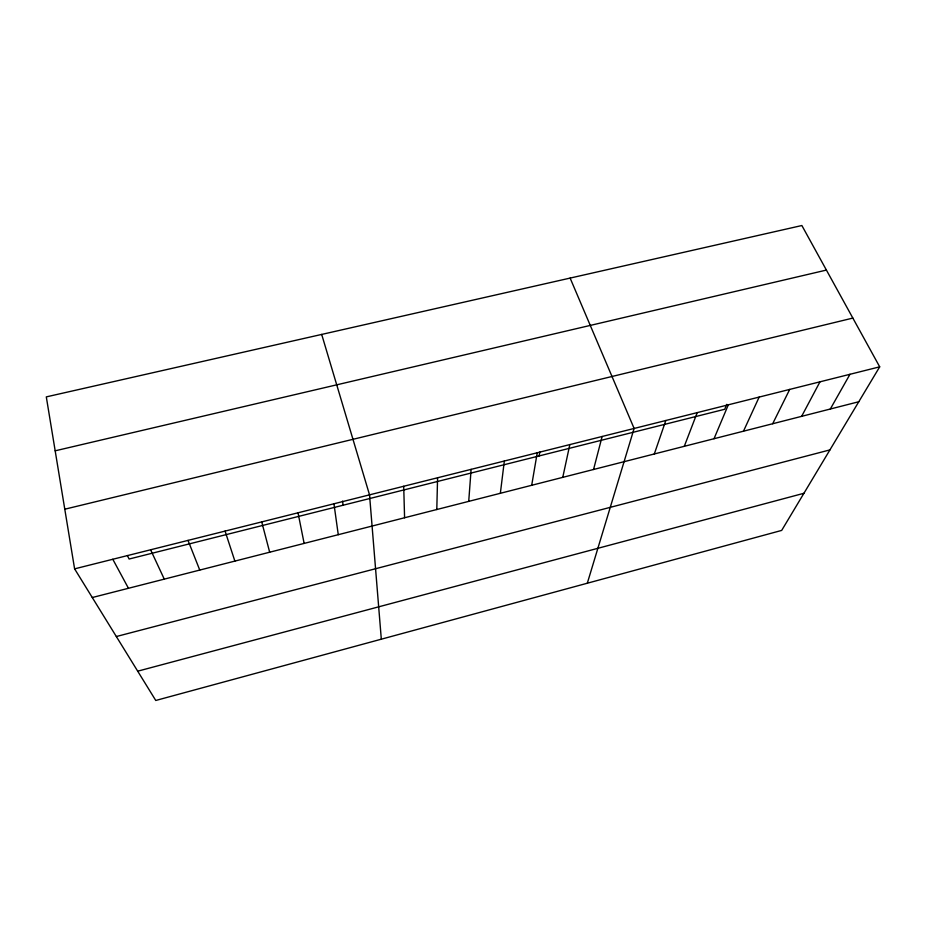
<?xml version="1.0" encoding="UTF-8"?>
<svg xmlns="http://www.w3.org/2000/svg" width="926" height="926" viewBox="0 0 926 926"><rect width="100%" height="100%" fill="white"/><g stroke="black" fill="none" stroke-linecap="round" stroke-linejoin="round"><path stroke-width="1.39" d="M436.794 509.531L437.581 477.781M468.718 501.371L471.114 469.366M500.353 493.292L504.334 461.032M531.698 485.293L537.242 452.768M539.152 455.939L539.835 452.027M562.765 477.353L569.837 444.596M593.554 469.494L602.132 436.493M587.315 583.218L634.125 428.46L570.127 278.089M654.312 453.971L665.817 420.508M684.291 446.32L697.22 412.626M726.783 404.349L724.722 409.269L129.131 559.026L127.337 555.531M714.015 438.727L728.322 404.824M743.474 431.203L759.158 397.092M772.678 423.738L789.704 389.418M801.627 416.353L819.973 381.825M830.321 409.014L849.975 374.301M879.7 366.835L781.683 530.413L155.765 700.473L74.601 568.853L46.3 396.884L801.87 225.527L879.7 366.835L74.601 568.853M137.708 671.188L803.93 493.28M116.34 636.532L829.928 449.897M92.276 597.525L858.784 401.745M64.785 509.207L852.846 318.081M55.178 450.812L826.409 270.079M112.798 559.269L128.448 588.276M150.602 549.789L164.272 579.132M188.024 540.39L199.75 570.069M225.064 531.107L234.88 561.098M321.692 334.425L369.532 494.854L381.315 639.195M261.722 521.905L269.674 552.209M298.022 512.796L304.133 543.412M333.95 503.779L338.268 534.696M342.574 501.093L343.095 505.237M403.713 486.277L404.581 517.75"/></g></svg>
